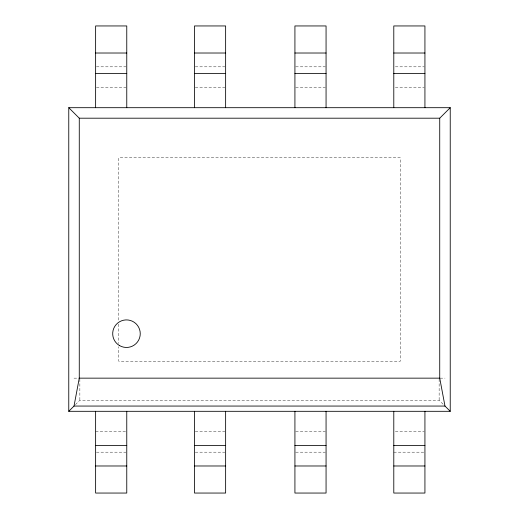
<?xml version="1.0" encoding="UTF-8"?>
<svg xmlns="http://www.w3.org/2000/svg" width="519" height="519" viewBox="0 0 519 519"><rect width="100%" height="100%" fill="white"/><g stroke="black" fill="none" stroke-linecap="round" stroke-linejoin="round"><path stroke-width="0.39" stroke-dasharray="2.6 1.95" d="M75.424 404.651L79.861 400.214L439.139 400.214L443.576 404.651M96.424 66.821L125.968 66.821M195.293 66.821L224.837 66.821M295.72 66.821L325.264 66.821M395.387 66.821L424.133 66.821M96.424 87.257L125.968 87.257M195.293 87.257L224.837 87.257M295.72 87.257L325.264 87.257M395.387 87.257L424.133 87.257M74.016 378.15L78.875 378.15M440.125 378.15L444.984 378.15M95.626 431.743L125.968 431.743M195.293 431.743L224.837 431.743M295.72 431.743L325.264 431.743M395.387 431.743L424.133 431.743M96.424 452.179L125.968 452.179M195.293 452.179L224.837 452.179M295.72 452.179L325.264 452.179M393.791 452.179L424.133 452.179M439.139 379.188L439.139 400.214M118.786 320.087L118.786 157.711L400.214 157.711L400.214 361.289L118.786 361.289L118.786 346.744M118.786 324.128L118.786 343.513M79.861 379.188L79.861 400.214"/><path stroke-width="0.78" d="M68.767 411.308L74.016 406.059L79.271 378.15L79.271 118.196L68.767 107.693L68.767 411.308L450.233 411.308L450.233 107.693L68.767 107.693M79.271 118.196L439.729 118.196L450.233 107.693M95.626 53.016L126.766 53.016M194.495 53.016L225.635 53.016M294.922 53.016L326.062 53.016M393.791 53.016L424.931 53.016M95.626 73.451L126.766 73.451M194.495 73.451L225.635 73.451M294.922 73.451L326.062 73.451M393.791 73.451L424.931 73.451M79.271 378.15L439.729 378.15L444.984 406.059L450.233 411.308M74.016 406.059L444.984 406.059M95.626 445.549L126.766 445.549M194.495 445.549L225.635 445.549M294.922 445.549L326.062 445.549M393.791 445.549L424.931 445.549M95.626 465.984L126.766 465.984M194.495 465.984L225.635 465.984M294.922 465.984L326.062 465.984M393.791 465.984L424.931 465.984M439.729 118.196L439.729 378.15M424.931 107.693L424.931 25.95L393.791 25.95L393.791 107.693M424.931 411.308L424.931 493.05L393.791 493.05L393.791 411.308M326.062 107.693L326.062 25.95L294.922 25.95L294.922 107.693M326.062 411.308L326.062 493.05L294.922 493.05L294.922 411.308M225.635 107.693L225.635 25.95L194.495 25.95L194.495 107.693M225.635 411.308L225.635 493.05L194.495 493.05L194.495 411.308M126.766 107.693L126.766 25.95L95.626 25.95L95.626 107.693M126.766 411.308L126.766 493.05L95.626 493.05L95.626 411.308M119.584 345.615A13.779 13.779 0 0 0 140.253 333.685A13.779 13.779 0 0 0 119.584 321.748A13.779 13.779 0 0 0 119.584 345.615"/></g></svg>
